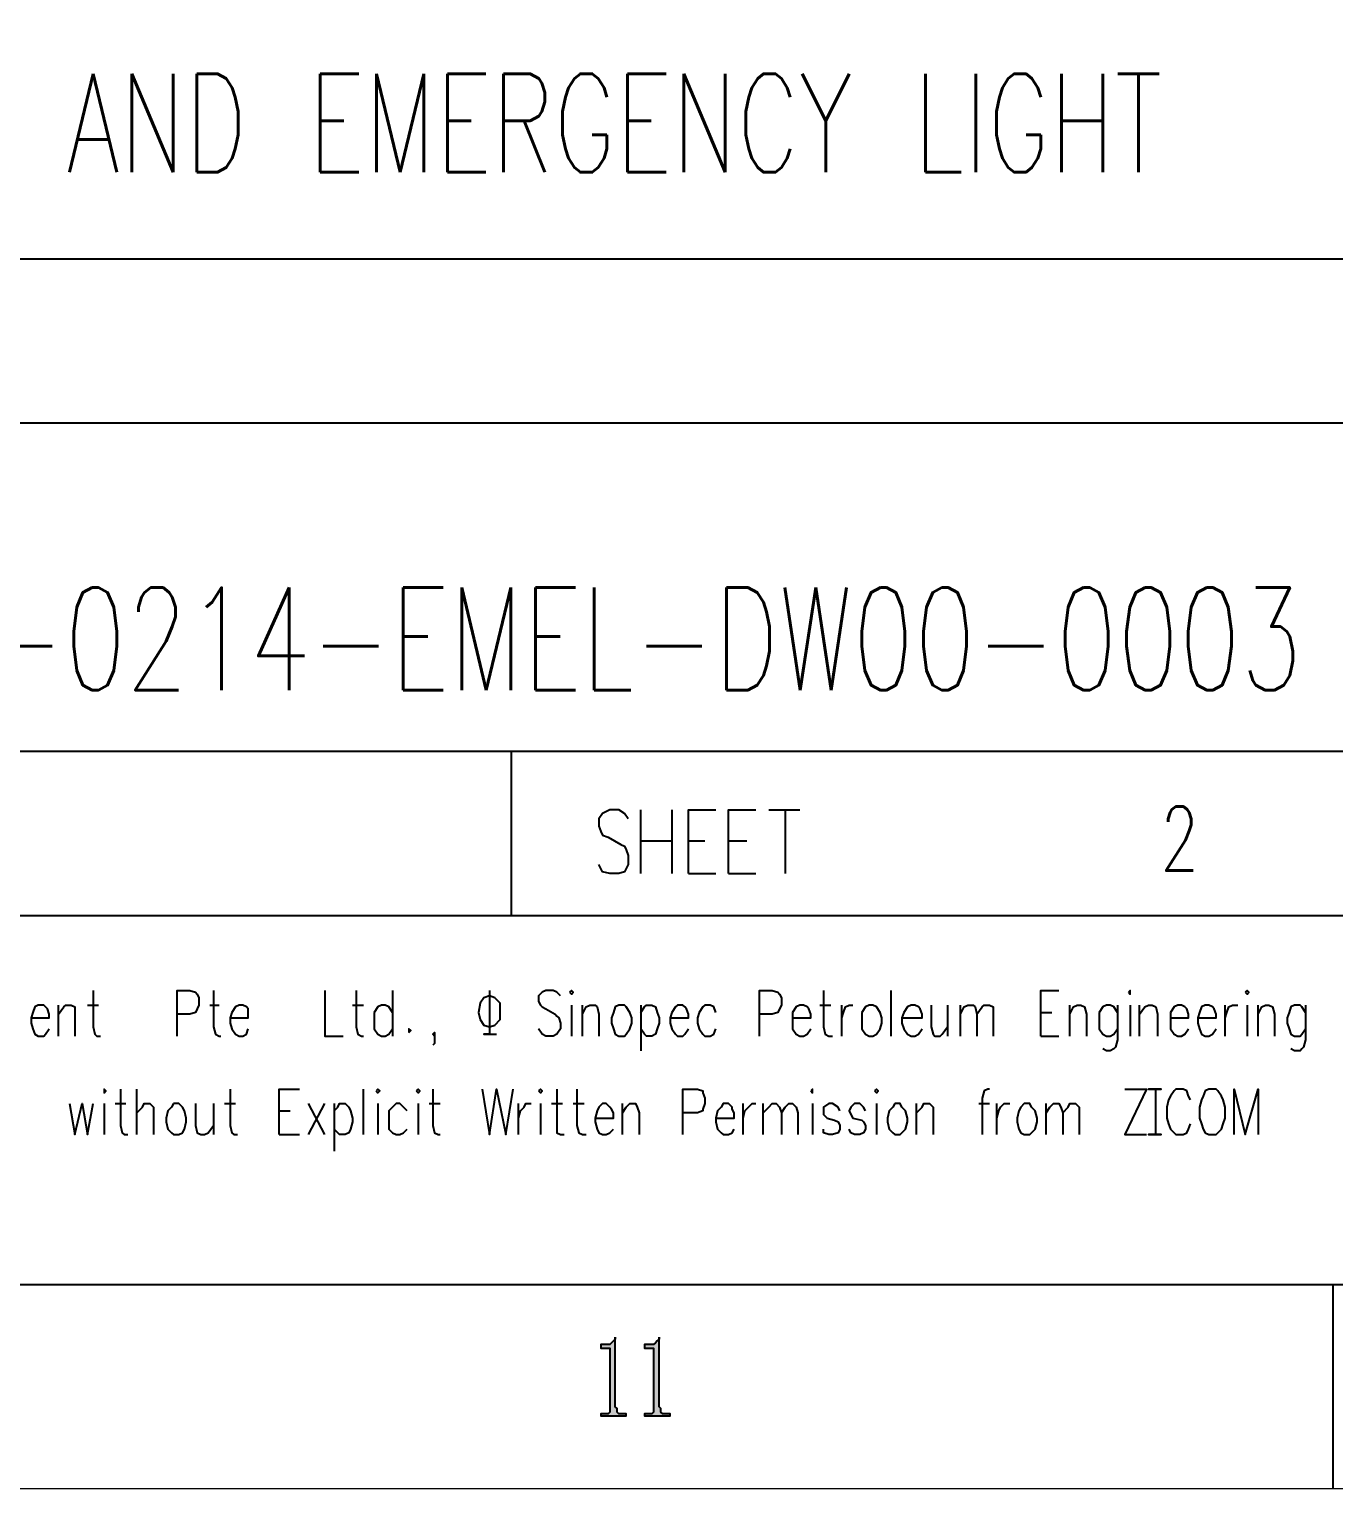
# Model space of a CAD drawing. Header units: inches. Extents: x 35 to 2894, y 23 to 617.
# Drawn here: x 1758.6 to 1822.2, y 22.8 to 93.9 of the extents above; entities that cross this region are included whole.
import ezdxf

# ---------------------------------------------------------------- set-up
doc = ezdxf.new("R2010")
doc.units = ezdxf.units.IN
doc.header["$MEASUREMENT"] = 0
doc.layers.add('Layer 1', color=7, linetype='Continuous')
doc.styles.add('HZTXT', font='simplexs.shx', dxfattribs={"width": 0.7, "bigfont": 'hztxt.shx'})
doc.styles.add('ROMANS', font='txt.shx', dxfattribs={"width": 0.8})

msp = doc.modelspace()

# ---------------------------------------------------------------- hatches: boundary and pattern name
at = {"layer": 'Layer 1'}
for points in [[(1787.144, 30.187), (1787.144, 30.098), (1787.056, 30.009), (1786.967, 29.92), (1786.878, 29.831), (1786.433, 29.831), (1786.433, 29.653), (1786.878, 29.653), (1786.878, 29.564), (1786.878, 26.54), (1786.789, 26.451), (1786.611, 26.451), (1786.433, 26.451), (1786.433, 26.362), (1787.679, 26.362), (1787.679, 26.451), (1787.501, 26.451), (1787.323, 26.451), (1787.233, 26.54), (1787.233, 26.717), (1787.144, 26.806)], [(1789.28, 30.187), (1789.28, 30.098), (1789.191, 30.009), (1789.102, 29.92), (1789.013, 29.831), (1788.568, 29.831), (1788.568, 29.653), (1789.013, 29.653), (1789.013, 29.564), (1789.013, 26.54), (1788.924, 26.451), (1788.746, 26.451), (1788.568, 26.451), (1788.568, 26.362), (1789.814, 26.362), (1789.814, 26.451), (1789.636, 26.451), (1789.458, 26.451), (1789.369, 26.54), (1789.369, 26.717), (1789.28, 26.806)]]:
    msp.add_hatch(color=0, dxfattribs=at).paths.add_polyline_path(points)

# ---------------------------------------------------------------- linework, layer by layer
for p, q in [((1681.991, 82.751), (1882.067, 82.751)), ((1681.991, 74.748), (1882.067, 74.748))]:
    msp.add_line(p, q)
at = {"layer": 'Layer 1', "color": 5, "lineweight": 15}
msp.add_lwpolyline([(1051.96, 616.805), (1892.031, 616.805), (1892.031, 22.803), (1051.96, 22.803), (1051.96, 616.805)], dxfattribs=at)
at = {"layer": 'Layer 1', "color": 0, "lineweight": 9}
msp.add_lwpolyline([(1061.923, 606.841), (1882.067, 606.841), (1882.067, 32.767), (1061.923, 32.767), (1061.923, 606.841)], dxfattribs=at)
at = {"layer": 'Layer 1', "color": 0, "lineweight": -3}
for points in [[(1681.991, 74.757), (1882.067, 74.757)], [(1712.061, 58.744), (1852.087, 58.744)], [(1782.074, 58.744), (1782.074, 50.737)], [(1782.074, 58.744), (1782.074, 50.737)], [(1787.768, 55.452), (1787.59, 55.719), (1787.323, 55.897), (1786.878, 55.897), (1786.522, 55.719), (1786.344, 55.452), (1786.344, 55.097), (1786.433, 54.829), (1786.522, 54.652), (1786.789, 54.563), (1787.412, 54.207), (1787.59, 54.118), (1787.679, 53.94), (1787.768, 53.673), (1787.768, 53.228), (1787.59, 52.872), (1787.323, 52.783), (1786.878, 52.783), (1786.522, 52.872), (1786.344, 53.228)], [(1788.39, 52.783), (1788.39, 55.897)], [(1789.903, 55.897), (1789.903, 52.783)], [(1790.704, 52.783), (1790.704, 55.897), (1792.038, 55.897)], [(1792.66, 52.783), (1792.66, 55.897), (1793.995, 55.897)], [(1794.617, 55.897), (1796.13, 55.897)], [(1795.418, 55.897), (1795.418, 52.783)], [(1788.39, 54.385), (1789.903, 54.385)], [(1790.704, 54.385), (1791.504, 54.385)], [(1792.66, 54.385), (1793.55, 54.385)], [(1790.704, 52.783), (1792.038, 52.783)], [(1792.66, 52.783), (1793.995, 52.783)], [(1681.991, 50.737), (1882.067, 50.737)], [(1681.991, 50.737), (1882.067, 50.737)], [(1681.991, 50.737), (1882.067, 50.737)], [(1681.991, 50.737), (1882.067, 50.737)], [(1761.702, 47.09), (1761.702, 45.311), (1761.791, 44.955), (1761.879, 44.866), (1762.057, 44.866)], [(1765.794, 44.866), (1765.794, 47.09), (1766.416, 47.09), (1766.683, 47.001), (1766.772, 46.912), (1766.861, 46.734), (1766.861, 46.378), (1766.772, 46.2), (1766.683, 46.022), (1766.416, 45.933), (1765.794, 45.933)], [(1767.573, 47.09), (1767.573, 45.311), (1767.662, 44.955), (1767.84, 44.866), (1767.929, 44.866)], [(1772.999, 47.09), (1772.999, 44.866), (1773.889, 44.866)], [(1774.512, 47.09), (1774.512, 45.311), (1774.601, 44.955), (1774.779, 44.866), (1774.868, 44.866)], [(1776.291, 47.09), (1776.291, 44.866)], [(1781.007, 47.09), (1781.007, 44.955), (1780.739, 44.955), (1781.362, 44.955)], [(1784.476, 46.823), (1784.298, 47.001), (1784.12, 47.09), (1783.764, 47.09), (1783.586, 47.001), (1783.408, 46.823), (1783.408, 46.556), (1783.497, 46.378), (1783.586, 46.289), (1783.764, 46.2), (1784.209, 45.933), (1784.298, 45.844), (1784.387, 45.755), (1784.476, 45.488), (1784.476, 45.221), (1784.298, 44.955), (1784.12, 44.866), (1783.764, 44.866), (1783.586, 44.955), (1783.408, 45.221)], [(1784.92, 47.001), (1785.009, 46.912), (1785.098, 47.001), (1785.009, 47.09), (1784.92, 47.001)], [(1794.173, 44.866), (1794.173, 47.09), (1794.795, 47.09), (1795.063, 47.001), (1795.152, 46.912), (1795.24, 46.734), (1795.24, 46.378), (1795.152, 46.2), (1795.063, 46.022), (1794.795, 45.933), (1794.173, 45.933)], [(1797.287, 47.09), (1797.287, 45.311), (1797.376, 44.955), (1797.553, 44.866), (1797.731, 44.866)], [(1800.578, 44.866), (1800.578, 47.09)], [(1807.873, 44.866), (1807.873, 47.09), (1808.762, 47.09)], [(1812.143, 47.001), (1812.232, 46.912), (1812.232, 47.09), (1812.143, 47.001)], [(1817.837, 47.001), (1817.926, 46.912), (1818.015, 47.001), (1817.926, 47.09), (1817.837, 47.001)], [(1758.677, 45.755), (1759.567, 45.755), (1759.567, 45.933), (1759.478, 46.2), (1759.389, 46.289), (1759.3, 46.378), (1759.032, 46.378), (1758.855, 46.289), (1758.766, 46.022), (1758.677, 45.755), (1758.677, 45.488), (1758.766, 45.221), (1758.855, 44.955), (1759.032, 44.866), (1759.3, 44.866), (1759.389, 44.955), (1759.567, 45.221)], [(1760.011, 44.866), (1760.011, 46.378)], [(1760.011, 45.933), (1760.278, 46.289), (1760.367, 46.378), (1760.634, 46.378), (1760.812, 46.289), (1760.812, 44.866)], [(1761.435, 46.378), (1761.968, 46.378)], [(1767.395, 46.378), (1767.84, 46.378)], [(1768.374, 45.755), (1769.264, 45.755), (1769.264, 45.933), (1769.264, 46.2), (1769.175, 46.289), (1768.996, 46.378), (1768.818, 46.378), (1768.64, 46.289), (1768.463, 46.022), (1768.374, 45.755), (1768.374, 45.488), (1768.463, 45.221), (1768.64, 44.955), (1768.818, 44.866), (1768.996, 44.866), (1769.175, 44.955), (1769.264, 45.221)], [(1774.334, 46.378), (1774.868, 46.378)], [(1776.291, 46.022), (1776.113, 46.289), (1775.936, 46.378), (1775.758, 46.378), (1775.58, 46.289), (1775.402, 46.022), (1775.402, 45.221), (1775.58, 44.955), (1775.758, 44.866), (1775.936, 44.866), (1776.113, 44.955), (1776.291, 45.221)], [(1781.54, 46.022), (1781.54, 46.467), (1781.273, 46.734), (1781.007, 46.823), (1780.739, 46.734), (1780.561, 46.467), (1780.472, 46.022)], [(1781.54, 46.022), (1781.54, 46.467), (1781.273, 46.734), (1781.007, 46.823), (1780.739, 46.734), (1780.561, 46.467), (1780.472, 46.022), (1780.561, 45.666), (1780.739, 45.4), (1781.007, 45.311), (1781.273, 45.4), (1781.54, 45.666), (1781.54, 46.022)], [(1785.009, 46.378), (1785.009, 44.866)], [(1785.544, 44.866), (1785.544, 46.378)], [(1785.544, 45.933), (1785.721, 46.289), (1785.899, 46.378), (1786.166, 46.378), (1786.255, 46.289), (1786.344, 45.933), (1786.344, 44.866)], [(1787.323, 46.378), (1787.144, 46.289), (1787.056, 46.022), (1786.967, 45.755), (1786.967, 45.488), (1787.056, 45.221), (1787.144, 44.955), (1787.323, 44.866), (1787.59, 44.866), (1787.679, 44.955), (1787.856, 45.221), (1787.945, 45.488), (1787.945, 45.755), (1787.856, 46.022), (1787.679, 46.289), (1787.59, 46.378), (1787.323, 46.378)], [(1788.39, 46.378), (1788.39, 44.154)], [(1788.39, 46.022), (1788.568, 46.289), (1788.657, 46.378), (1788.924, 46.378), (1789.102, 46.289), (1789.191, 46.022), (1789.28, 45.755), (1789.28, 45.488), (1789.191, 45.221), (1789.102, 44.955), (1788.924, 44.866), (1788.657, 44.866), (1788.568, 44.955), (1788.39, 45.221)], [(1789.814, 45.755), (1790.704, 45.755), (1790.704, 45.933), (1790.614, 46.2), (1790.525, 46.289), (1790.436, 46.378), (1790.169, 46.378), (1790.08, 46.289), (1789.903, 46.022), (1789.814, 45.755), (1789.814, 45.488), (1789.903, 45.221), (1790.08, 44.955), (1790.169, 44.866), (1790.436, 44.866), (1790.525, 44.955), (1790.704, 45.221)], [(1792.038, 46.022), (1791.949, 46.289), (1791.771, 46.378), (1791.504, 46.378), (1791.415, 46.289), (1791.237, 46.022), (1791.148, 45.755), (1791.148, 45.488), (1791.237, 45.221), (1791.415, 44.955), (1791.504, 44.866), (1791.771, 44.866), (1791.949, 44.955), (1792.038, 45.221)], [(1795.774, 45.755), (1796.664, 45.755), (1796.664, 45.933), (1796.575, 46.2), (1796.486, 46.289), (1796.308, 46.378), (1796.13, 46.378), (1795.952, 46.289), (1795.774, 46.022), (1795.774, 45.221), (1795.952, 44.955), (1796.13, 44.866), (1796.308, 44.866), (1796.486, 44.955), (1796.664, 45.221)], [(1797.109, 46.378), (1797.642, 46.378)], [(1798.176, 44.866), (1798.176, 46.378)], [(1798.176, 45.755), (1798.265, 46.022), (1798.354, 46.289), (1798.532, 46.378), (1798.71, 46.378)], [(1799.511, 46.378), (1799.333, 46.289), (1799.155, 46.022), (1799.155, 45.221), (1799.333, 44.955), (1799.511, 44.866), (1799.688, 44.866), (1799.866, 44.955), (1800.044, 45.221), (1800.133, 45.488), (1800.133, 45.755), (1800.044, 46.022), (1799.866, 46.289), (1799.688, 46.378), (1799.511, 46.378)], [(1801.112, 45.755), (1802.09, 45.755), (1802.09, 45.933), (1802.001, 46.2), (1801.912, 46.289), (1801.735, 46.378), (1801.557, 46.378), (1801.379, 46.289), (1801.2, 46.022), (1801.112, 45.755), (1801.112, 45.488), (1801.2, 45.221), (1801.379, 44.955), (1801.557, 44.866), (1801.735, 44.866), (1801.912, 44.955), (1802.09, 45.221)], [(1802.535, 46.378), (1802.535, 45.311), (1802.625, 44.955), (1802.713, 44.866), (1802.98, 44.866), (1803.069, 44.955), (1803.336, 45.311)], [(1803.336, 46.378), (1803.336, 44.866)], [(1803.959, 44.866), (1803.959, 46.378)], [(1803.959, 45.933), (1804.136, 46.289), (1804.314, 46.378), (1804.581, 46.378), (1804.67, 46.289), (1804.76, 45.933), (1804.76, 44.866)], [(1804.76, 45.933), (1805.026, 46.289), (1805.115, 46.378), (1805.382, 46.378), (1805.56, 46.289), (1805.56, 44.866)], [(1809.297, 44.866), (1809.297, 46.378)], [(1809.297, 45.933), (1809.474, 46.289), (1809.652, 46.378), (1809.83, 46.378), (1810.008, 46.289), (1810.097, 45.933), (1810.097, 44.866)], [(1811.609, 46.022), (1811.432, 46.289), (1811.254, 46.378), (1811.076, 46.378), (1810.897, 46.289), (1810.72, 46.022), (1810.72, 45.221), (1810.897, 44.955), (1811.076, 44.866), (1811.254, 44.866), (1811.432, 44.955), (1811.609, 45.221)], [(1811.609, 46.378), (1811.609, 44.688), (1811.521, 44.332), (1811.432, 44.243), (1811.254, 44.154), (1811.076, 44.154), (1810.897, 44.243)], [(1812.232, 46.378), (1812.232, 44.866)], [(1812.677, 44.866), (1812.677, 46.378)], [(1812.677, 45.933), (1812.944, 46.289), (1813.121, 46.378), (1813.3, 46.378), (1813.478, 46.289), (1813.567, 45.933), (1813.567, 44.866)], [(1814.189, 45.755), (1815.079, 45.755), (1815.079, 45.933), (1814.99, 46.2), (1814.901, 46.289), (1814.723, 46.378), (1814.545, 46.378), (1814.367, 46.289), (1814.189, 46.022), (1814.189, 45.221), (1814.367, 44.955), (1814.545, 44.866), (1814.723, 44.866), (1814.901, 44.955), (1815.079, 45.221)], [(1815.524, 45.755), (1816.413, 45.755), (1816.413, 45.933), (1816.324, 46.2), (1816.235, 46.289), (1816.057, 46.378), (1815.88, 46.378), (1815.702, 46.289), (1815.613, 46.022), (1815.524, 45.755), (1815.524, 45.488), (1815.613, 45.221), (1815.702, 44.955), (1815.88, 44.866), (1816.057, 44.866), (1816.235, 44.955), (1816.413, 45.221)], [(1816.858, 44.866), (1816.858, 46.378)], [(1816.858, 45.755), (1816.947, 46.022), (1817.036, 46.289), (1817.214, 46.378), (1817.481, 46.378)], [(1817.926, 46.378), (1817.926, 44.866)], [(1818.459, 44.866), (1818.459, 46.378)], [(1818.459, 45.933), (1818.637, 46.289), (1818.816, 46.378), (1818.993, 46.378), (1819.171, 46.289), (1819.26, 45.933), (1819.26, 44.866)], [(1820.772, 46.022), (1820.594, 46.289), (1820.505, 46.378), (1820.239, 46.378), (1820.061, 46.289), (1819.972, 46.022), (1819.883, 45.755), (1819.883, 45.488), (1819.972, 45.221), (1820.061, 44.955), (1820.239, 44.866), (1820.505, 44.866), (1820.594, 44.955), (1820.772, 45.221)], [(1820.772, 46.378), (1820.772, 44.688), (1820.683, 44.332), (1820.594, 44.243), (1820.505, 44.154), (1820.239, 44.154), (1820.061, 44.243)], [(1807.873, 46.022), (1808.407, 46.022)], [(1777.092, 45.044), (1777.181, 45.132), (1777.092, 45.221), (1777.092, 45.044)], [(1778.337, 44.955), (1778.337, 44.866), (1778.248, 44.955), (1778.337, 45.044), (1778.337, 44.51), (1778.248, 44.421)], [(1807.873, 44.866), (1808.762, 44.866)], [(1762.235, 42.197), (1762.235, 42.108), (1762.324, 42.197), (1762.235, 42.286), (1762.235, 42.197)], [(1763.036, 42.286), (1763.036, 40.507), (1763.125, 40.151), (1763.214, 40.062), (1763.391, 40.062)], [(1763.837, 40.062), (1763.837, 42.286)], [(1768.374, 42.286), (1768.374, 40.507), (1768.463, 40.151), (1768.551, 40.062), (1768.729, 40.062)], [(1770.775, 40.062), (1770.775, 42.286), (1771.754, 42.286)], [(1774.868, 40.062), (1774.868, 42.286)], [(1775.491, 42.197), (1775.58, 42.108), (1775.669, 42.197), (1775.58, 42.286), (1775.491, 42.197)], [(1777.447, 42.197), (1777.537, 42.108), (1777.626, 42.197), (1777.537, 42.286), (1777.447, 42.197)], [(1778.248, 42.286), (1778.248, 40.507), (1778.337, 40.151), (1778.515, 40.062), (1778.604, 40.062)], [(1780.65, 42.286), (1781.007, 40.062), (1781.362, 42.286), (1781.807, 40.062), (1782.163, 42.286)], [(1783.408, 42.197), (1783.497, 42.108), (1783.586, 42.197), (1783.497, 42.286), (1783.408, 42.197)], [(1784.298, 42.286), (1784.298, 40.151), (1784.476, 40.062), (1784.654, 40.062)], [(1785.277, 42.286), (1785.277, 40.507), (1785.366, 40.151), (1785.544, 40.062), (1785.721, 40.062)], [(1790.436, 40.062), (1790.436, 42.286), (1791.148, 42.286), (1791.415, 42.197), (1791.415, 42.108), (1791.504, 41.841), (1791.504, 41.574), (1791.415, 41.307), (1791.415, 41.218), (1791.148, 41.129), (1790.436, 41.129)], [(1796.664, 42.197), (1796.752, 42.108), (1796.752, 42.286), (1796.664, 42.197)], [(1799.777, 42.197), (1799.866, 42.108), (1799.955, 42.197), (1799.866, 42.286), (1799.777, 42.197)], [(1805.382, 42.286), (1805.293, 42.286), (1805.115, 42.197), (1805.026, 41.841), (1805.026, 40.062)], [(1760.545, 41.574), (1760.812, 40.062), (1761.167, 41.574), (1761.435, 40.062), (1761.702, 41.574)], [(1762.235, 41.574), (1762.235, 40.062)], [(1762.769, 41.574), (1763.303, 41.574)], [(1763.837, 41.129), (1764.103, 41.396), (1764.192, 41.574), (1764.459, 41.574), (1764.637, 41.396), (1764.637, 40.062)], [(1765.616, 41.574), (1765.527, 41.396), (1765.349, 41.218), (1765.26, 40.862), (1765.26, 40.684), (1765.349, 40.328), (1765.527, 40.151), (1765.616, 40.062), (1765.883, 40.062), (1766.061, 40.151), (1766.15, 40.328), (1766.239, 40.684), (1766.239, 40.862), (1766.15, 41.218), (1766.061, 41.396), (1765.883, 41.574), (1765.616, 41.574)], [(1766.683, 41.574), (1766.683, 40.507), (1766.772, 40.151), (1766.951, 40.062), (1767.128, 40.062), (1767.306, 40.151), (1767.573, 40.507)], [(1767.573, 41.574), (1767.573, 40.062)], [(1768.107, 41.574), (1768.64, 41.574)], [(1772.999, 40.062), (1772.199, 41.574)], [(1772.199, 40.062), (1772.999, 41.574)], [(1773.445, 41.574), (1773.445, 39.261)], [(1773.445, 41.218), (1773.623, 41.396), (1773.712, 41.574), (1773.978, 41.574), (1774.156, 41.396), (1774.245, 41.218), (1774.334, 40.862), (1774.334, 40.684), (1774.245, 40.328), (1774.156, 40.151), (1773.978, 40.062), (1773.712, 40.062), (1773.623, 40.151), (1773.445, 40.328)], [(1775.58, 41.574), (1775.58, 40.062)], [(1777.003, 41.218), (1776.825, 41.396), (1776.647, 41.574), (1776.469, 41.574), (1776.291, 41.396), (1776.113, 41.218), (1776.113, 40.328), (1776.291, 40.151), (1776.469, 40.062), (1776.647, 40.062), (1776.825, 40.151), (1777.003, 40.328)], [(1777.537, 41.574), (1777.537, 40.062)], [(1778.071, 41.574), (1778.604, 41.574)], [(1782.43, 40.062), (1782.43, 41.574)], [(1782.43, 40.862), (1782.519, 41.218), (1782.696, 41.396), (1782.785, 41.574), (1783.053, 41.574)], [(1783.497, 41.574), (1783.497, 40.062)], [(1784.031, 41.574), (1784.565, 41.574)], [(1785.098, 41.574), (1785.632, 41.574)], [(1786.166, 40.862), (1787.056, 40.862), (1787.056, 41.129), (1786.967, 41.307), (1786.878, 41.396), (1786.7, 41.574), (1786.522, 41.574), (1786.344, 41.396), (1786.255, 41.218), (1786.166, 40.862), (1786.166, 40.684), (1786.255, 40.328), (1786.344, 40.151), (1786.522, 40.062), (1786.7, 40.062), (1786.878, 40.151), (1787.056, 40.328)], [(1787.501, 40.062), (1787.501, 41.574)], [(1787.501, 41.129), (1787.679, 41.396), (1787.856, 41.574), (1788.123, 41.574), (1788.212, 41.396), (1788.301, 41.129), (1788.301, 40.062)], [(1792.038, 40.862), (1792.928, 40.862), (1792.928, 41.129), (1792.839, 41.307), (1792.839, 41.396), (1792.66, 41.574), (1792.393, 41.574), (1792.304, 41.396), (1792.127, 41.218), (1792.038, 40.862), (1792.038, 40.684), (1792.127, 40.328), (1792.304, 40.151), (1792.393, 40.062), (1792.66, 40.062), (1792.839, 40.151), (1792.928, 40.328)], [(1793.372, 40.062), (1793.372, 41.574)], [(1793.372, 40.862), (1793.461, 41.218), (1793.639, 41.396), (1793.817, 41.574), (1793.995, 41.574)], [(1794.351, 40.062), (1794.351, 41.574)], [(1794.351, 41.129), (1794.617, 41.396), (1794.795, 41.574), (1794.974, 41.574), (1795.152, 41.396), (1795.24, 41.129), (1795.24, 40.062)], [(1795.24, 41.129), (1795.418, 41.396), (1795.596, 41.574), (1795.774, 41.574), (1795.952, 41.396), (1796.041, 41.129), (1796.041, 40.062)], [(1796.752, 41.574), (1796.752, 40.062)], [(1798.087, 41.218), (1797.998, 41.396), (1797.731, 41.574), (1797.553, 41.574), (1797.287, 41.396), (1797.287, 41.04), (1797.464, 40.862), (1797.82, 40.773), (1797.998, 40.684), (1798.087, 40.507), (1798.087, 40.328), (1797.998, 40.151), (1797.731, 40.062), (1797.553, 40.062), (1797.287, 40.151), (1797.287, 40.328)], [(1799.333, 41.218), (1799.244, 41.396), (1799.065, 41.574), (1798.799, 41.574), (1798.621, 41.396), (1798.532, 41.218), (1798.621, 41.04), (1798.71, 40.862), (1799.155, 40.773), (1799.244, 40.684), (1799.333, 40.507), (1799.333, 40.328), (1799.244, 40.151), (1799.065, 40.062), (1798.799, 40.062), (1798.621, 40.151), (1798.532, 40.328)], [(1799.866, 41.574), (1799.866, 40.062)], [(1800.756, 41.574), (1800.667, 41.396), (1800.489, 41.218), (1800.4, 40.862), (1800.4, 40.684), (1800.489, 40.328), (1800.667, 40.151), (1800.756, 40.062), (1801.023, 40.062), (1801.112, 40.151), (1801.29, 40.328), (1801.379, 40.684), (1801.379, 40.862), (1801.29, 41.218), (1801.112, 41.396), (1801.023, 41.574), (1800.756, 41.574)], [(1801.824, 40.062), (1801.824, 41.574)], [(1801.824, 41.129), (1802.09, 41.396), (1802.179, 41.574), (1802.446, 41.574), (1802.625, 41.396), (1802.625, 40.062)], [(1804.849, 41.574), (1805.382, 41.574)], [(1805.738, 40.062), (1805.738, 41.574)], [(1805.738, 40.862), (1805.827, 41.218), (1805.916, 41.396), (1806.094, 41.574), (1806.36, 41.574)], [(1807.073, 41.574), (1806.895, 41.396), (1806.806, 41.218), (1806.716, 40.862), (1806.716, 40.684), (1806.806, 40.328), (1806.895, 40.151), (1807.073, 40.062), (1807.339, 40.062), (1807.428, 40.151), (1807.606, 40.328), (1807.695, 40.684), (1807.695, 40.862), (1807.606, 41.218), (1807.428, 41.396), (1807.339, 41.574), (1807.073, 41.574)], [(1808.14, 40.062), (1808.14, 41.574)], [(1808.14, 41.129), (1808.318, 41.396), (1808.496, 41.574), (1808.762, 41.574), (1808.851, 41.396), (1808.941, 41.129), (1808.941, 40.062)], [(1808.941, 41.129), (1809.208, 41.396), (1809.297, 41.574), (1809.563, 41.574), (1809.741, 41.396), (1809.741, 40.062)], [(1770.775, 41.218), (1771.31, 41.218)], [(1770.775, 40.062), (1771.754, 40.062)], [(1681.991, 32.767), (1882.067, 32.767)], [(1822.107, 32.767), (1822.107, 22.803)], [(1787.144, 30.187), (1787.144, 30.098), (1787.056, 30.009), (1786.967, 29.92), (1786.878, 29.831), (1786.433, 29.831), (1786.433, 29.653), (1786.878, 29.653), (1786.878, 29.564), (1786.878, 26.54), (1786.789, 26.451), (1786.611, 26.451), (1786.433, 26.451), (1786.433, 26.362), (1787.679, 26.362), (1787.679, 26.451), (1787.501, 26.451), (1787.323, 26.451), (1787.233, 26.54), (1787.233, 26.717), (1787.144, 26.806), (1787.144, 30.187)], [(1789.28, 30.187), (1789.28, 30.098), (1789.191, 30.009), (1789.102, 29.92), (1789.013, 29.831), (1788.568, 29.831), (1788.568, 29.653), (1789.013, 29.653), (1789.013, 29.564), (1789.013, 26.54), (1788.924, 26.451), (1788.746, 26.451), (1788.568, 26.451), (1788.568, 26.362), (1789.814, 26.362), (1789.814, 26.451), (1789.636, 26.451), (1789.458, 26.451), (1789.369, 26.54), (1789.369, 26.717), (1789.28, 26.806), (1789.28, 30.187)]]:
    msp.add_lwpolyline(points, dxfattribs=at)
at = {"layer": 'Layer 1', "color": 5, "lineweight": -3}
for points in [[(1811.965, 42.286), (1813.032, 42.286), (1811.965, 40.062), (1813.032, 40.062)], [(1813.478, 40.062), (1813.745, 40.062), (1813.121, 40.062), (1813.478, 40.062), (1813.478, 42.286), (1813.745, 42.286), (1813.121, 42.286), (1813.478, 42.286)], [(1815.168, 41.752), (1815.079, 41.93), (1814.99, 42.197), (1814.812, 42.286), (1814.457, 42.286), (1814.367, 42.197), (1814.189, 41.93), (1814.1, 41.752), (1814.011, 41.396), (1814.011, 40.862), (1814.1, 40.596), (1814.189, 40.328), (1814.367, 40.151), (1814.457, 40.062), (1814.812, 40.062), (1814.99, 40.151), (1815.079, 40.328), (1815.168, 40.596)], [(1816.057, 42.286), (1815.88, 42.197), (1815.791, 41.93), (1815.702, 41.752), (1815.613, 41.396), (1815.613, 40.862), (1815.702, 40.596), (1815.791, 40.328), (1815.88, 40.151), (1816.057, 40.062), (1816.413, 40.062), (1816.502, 40.151), (1816.681, 40.328), (1816.769, 40.596), (1816.858, 40.862), (1816.858, 41.396), (1816.769, 41.752), (1816.681, 41.93), (1816.502, 42.197), (1816.413, 42.286), (1816.057, 42.286)], [(1817.303, 40.062), (1817.303, 42.286), (1817.837, 40.062), (1818.459, 42.286), (1818.459, 40.062)]]:
    msp.add_lwpolyline(points, dxfattribs=at)
at = {"layer": 'Layer 1', "lineweight": 0}
for points in [[(1787.144, 30.187), (1787.144, 30.098), (1787.056, 30.009), (1786.967, 29.92), (1786.878, 29.831), (1786.433, 29.831), (1786.433, 29.653), (1786.878, 29.653), (1786.878, 29.564), (1786.878, 26.54), (1786.789, 26.451), (1786.611, 26.451), (1786.433, 26.451), (1786.433, 26.362), (1787.679, 26.362), (1787.679, 26.451), (1787.501, 26.451), (1787.323, 26.451), (1787.233, 26.54), (1787.233, 26.717), (1787.144, 26.806), (1787.144, 30.187)], [(1789.28, 30.187), (1789.28, 30.098), (1789.191, 30.009), (1789.102, 29.92), (1789.013, 29.831), (1788.568, 29.831), (1788.568, 29.653), (1789.013, 29.653), (1789.013, 29.564), (1789.013, 26.54), (1788.924, 26.451), (1788.746, 26.451), (1788.568, 26.451), (1788.568, 26.362), (1789.814, 26.362), (1789.814, 26.451), (1789.636, 26.451), (1789.458, 26.451), (1789.369, 26.54), (1789.369, 26.717), (1789.28, 26.806), (1789.28, 30.187)]]:
    msp.add_lwpolyline(points, dxfattribs=at)

# ---------------------------------------------------------------- texts
at = {"lineweight": -3, "width": 0.7}
for s, height, style, p in [('AND EMERGENCY LIGHT', 4.8, 'ROMANS', (1760.415, 86.96)), ('240-0214-EMEL-DW00-0003', 5, 'ROMANS', (1747.409, 61.726)), ('2', 3.12, 'HZTXT', (1813.703, 52.934))]:
    msp.add_text(s, height=height, dxfattribs=dict(at, style=style)).set_placement(p)

doc.saveas('drawing.dxf')
